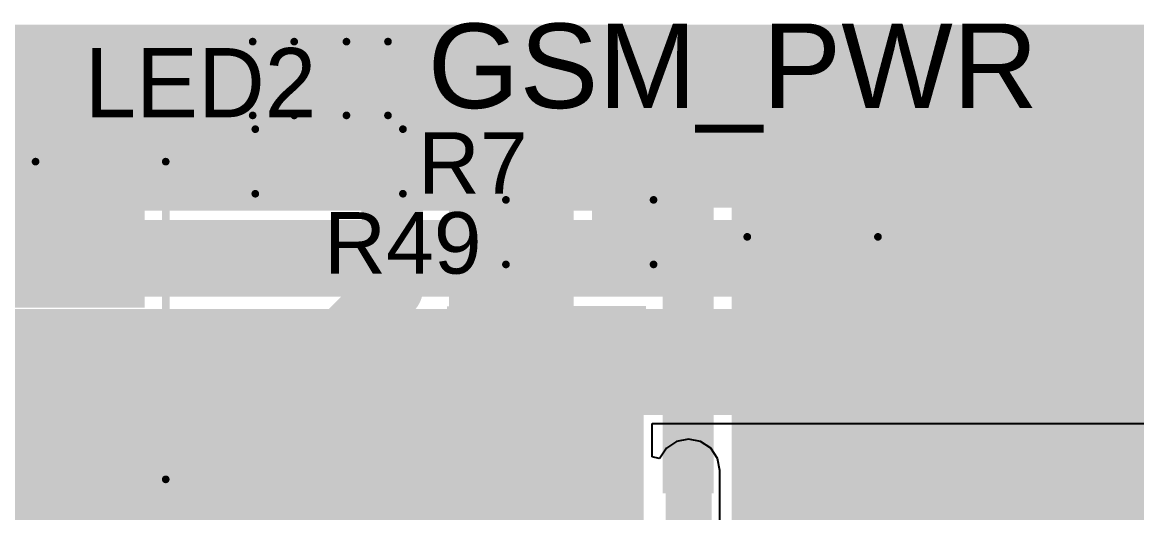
# Model space of a CAD drawing. Header units: millimetres. Extents: x -0.25 to 4.68, y -0.29 to 2.93.
# Drawn here: x 1.984 to 2.709, y 2.562 to 2.882 of the extents above; entities that cross this region are included whole.
import ezdxf

# ---------------------------------------------------------------- set-up
doc = ezdxf.new("R2010")
doc.units = ezdxf.units.MM
doc.header["$MEASUREMENT"] = 0
for name, color, linetype in [('BottomLayer', 5, 'Continuous'), ('BottomSolder', 6, 'Continuous'), ('Mechanical2', 216, 'Continuous'), ('TopLayer', 1, 'Continuous'), ('TopOverlay', 2, 'Continuous'), ('TopPaste', 8, 'Continuous'), ('TopSolder', 216, 'Continuous'), ('ViaHoleLayer', 16, 'Continuous')]:
    doc.layers.add(name, color=color, linetype=linetype)
doc.styles.add('Arial', font='', dxfattribs={"height": 0.2})
doc.styles.get('Arial').set_extended_font_data('Arial')

# ---------------------------------------------------------------- blocks, each defined once
blk = doc.blocks.new('R___0603_11')
at = {"layer": 'TopLayer'}
for points in [[(-0.015, 0.0175), (-0.015, -0.0175), (-0.045, -0.0175), (-0.045, 0.0175)], [(0.045, 0.0175), (0.045, -0.0175), (0.015, -0.0175), (0.015, 0.0175)]]:
    blk.add_hatch(color=1, dxfattribs=at).paths.add_polyline_path(points)
at = {"layer": 'TopPaste'}
for points in [[(-0.015, 0.0175), (-0.015, -0.0175), (-0.045, -0.0175), (-0.045, 0.0175)], [(0.045, 0.0175), (0.045, -0.0175), (0.015, -0.0175), (0.015, 0.0175)]]:
    blk.add_hatch(color=8, dxfattribs=at).paths.add_polyline_path(points)
at = {"layer": 'TopSolder'}
for points in [[(-0.011, 0.0215), (-0.011, -0.0215), (-0.049, -0.0215), (-0.049, 0.0215)], [(0.049, 0.0215), (0.049, -0.0215), (0.011, -0.0215), (0.011, 0.0215)]]:
    blk.add_hatch(color=216, dxfattribs=at).paths.add_polyline_path(points)
at = {"layer": 'TopOverlay', "const_width": 0.005}
for points in [[(-0.048, 0.021), (-0.048, -0.021)], [(0.048, 0.021), (-0.048, 0.021)], [(0.048, 0.021), (0.048, -0.021)], [(0.048, -0.021), (-0.048, -0.021)]]:
    blk.add_lwpolyline(points, dxfattribs=at)
at = {"layer": 'TopOverlay', "const_width": 0.0025}
for points in [[(-0.04925, 0.021, 1), (-0.04675, 0.021, 1)], [(-0.04925, 0.021, 1), (-0.04675, 0.021, 1)], [(0.04675, 0.021, 1), (0.04925, 0.021, 1)], [(0.04675, 0.021, 1), (0.04925, 0.021, 1)], [(-0.04925, -0.021, 1), (-0.04675, -0.021, 1)], [(-0.04925, -0.021, 1), (-0.04675, -0.021, 1)], [(0.04675, -0.021, 1), (0.04925, -0.021, 1)], [(0.04675, -0.021, 1), (0.04925, -0.021, 1)]]:
    blk.add_lwpolyline(points, format="xyb", close=True, dxfattribs=at)
blk = doc.blocks.new('LED_0603_32')
at = {"layer": 'TopLayer'}
for points in [[(-0.03937, 0.01969), (-0.01969, 0.01969), (-0.01969, -0.01969), (-0.03937, -0.01969)], [(0.01969, 0.01969), (0.03937, 0.01969), (0.03937, -0.01969), (0.01969, -0.01969)]]:
    blk.add_hatch(color=1, dxfattribs=at).paths.add_polyline_path(points)
at = {"layer": 'TopOverlay'}
blk.add_hatch(color=2, dxfattribs=at).paths.add_polyline_path([(0.044, -0.026), (0.069, -0.026), (0.069, 0.026), (0.044, 0.026)])
at = {"layer": 'TopPaste'}
for points in [[(-0.03937, 0.01969), (-0.01969, 0.01969), (-0.01969, -0.01969), (-0.03937, -0.01969)], [(0.01969, 0.01969), (0.03937, 0.01969), (0.03937, -0.01969), (0.01969, -0.01969)]]:
    blk.add_hatch(color=8, dxfattribs=at).paths.add_polyline_path(points)
at = {"layer": 'TopSolder'}
for points in [[(-0.04337, 0.02369), (-0.01569, 0.02369), (-0.01569, -0.02369), (-0.04337, -0.02369)], [(0.01569, 0.02369), (0.04337, 0.02369), (0.04337, -0.02369), (0.01569, -0.02369)]]:
    blk.add_hatch(color=216, dxfattribs=at).paths.add_polyline_path(points)
at = {"layer": 'TopOverlay', "const_width": 0.005}
for points in [[(-0.044, 0.024), (-0.017, 0.024)], [(-0.044, -0.024), (-0.044, 0.024)], [(0.017, 0.024), (0.044, 0.024)], [(0.044, -0.024), (0.044, 0.024)], [(-0.044, -0.024), (-0.017, -0.024)], [(0.017, -0.024), (0.044, -0.024)]]:
    blk.add_lwpolyline(points, dxfattribs=at)
at = {"layer": 'TopOverlay', "const_width": 0.0025}
for points in [[(-0.04525, 0.024, 1), (-0.04275, 0.024, 1)], [(-0.04525, 0.024, 1), (-0.04275, 0.024, 1)], [(-0.01825, 0.024, 1), (-0.01575, 0.024, 1)], [(0.01575, 0.024, 1), (0.01825, 0.024, 1)], [(0.04275, 0.024, 1), (0.04525, 0.024, 1)], [(0.04275, 0.024, 1), (0.04525, 0.024, 1)], [(-0.04525, -0.024, 1), (-0.04275, -0.024, 1)], [(-0.04525, -0.024, 1), (-0.04275, -0.024, 1)], [(-0.01825, -0.024, 1), (-0.01575, -0.024, 1)], [(0.01575, -0.024, 1), (0.01825, -0.024, 1)], [(0.04275, -0.024, 1), (0.04525, -0.024, 1)], [(0.04275, -0.024, 1), (0.04525, -0.024, 1)]]:
    blk.add_lwpolyline(points, format="xyb", close=True, dxfattribs=at)
at = {"layer": 'TopOverlay'}
blk.add_text('LED2', height=0.045, dxfattribs=at).set_placement((-0.1532, -0.02518))
blk = doc.blocks.new('DDPAK_52')
at = {"layer": 'TopLayer'}
for points in [[(-0.2126, 0.32648), (0.2126, 0.32648), (0.2126, 0.05128), (-0.2126, 0.05128)], [(-0.15492, -0.14636), (-0.1128, -0.14636), (-0.1128, -0.2314), (-0.15492, -0.2314)], [(-0.08799, -0.14636), (-0.04587, -0.14636), (-0.04587, -0.2314), (-0.08799, -0.2314)], [(-0.02106, -0.14636), (0.02106, -0.14636), (0.02106, -0.2314), (-0.02106, -0.2314)], [(0.04587, -0.14636), (0.08799, -0.14636), (0.08799, -0.2314), (0.04587, -0.2314)], [(0.1128, -0.14636), (0.15492, -0.14636), (0.15492, -0.2314), (0.1128, -0.2314)]]:
    blk.add_hatch(color=1, dxfattribs=at).paths.add_polyline_path(points)
at = {"layer": 'TopPaste'}
for points in [[(-0.2126, 0.32648), (0.2126, 0.32648), (0.2126, 0.05128), (-0.2126, 0.05128)], [(-0.15492, -0.14636), (-0.1128, -0.14636), (-0.1128, -0.2314), (-0.15492, -0.2314)], [(-0.08799, -0.14636), (-0.04587, -0.14636), (-0.04587, -0.2314), (-0.08799, -0.2314)], [(-0.02106, -0.14636), (0.02106, -0.14636), (0.02106, -0.2314), (-0.02106, -0.2314)], [(0.04587, -0.14636), (0.08799, -0.14636), (0.08799, -0.2314), (0.04587, -0.2314)], [(0.1128, -0.14636), (0.15492, -0.14636), (0.15492, -0.2314), (0.1128, -0.2314)]]:
    blk.add_hatch(color=8, dxfattribs=at).paths.add_polyline_path(points)
at = {"layer": 'TopSolder'}
for points in [[(-0.21457, 0.32844), (0.21457, 0.32844), (0.21457, 0.04931), (-0.21457, 0.04931)], [(-0.15689, -0.14439), (-0.11083, -0.14439), (-0.11083, -0.23337), (-0.15689, -0.23337)], [(-0.08996, -0.14439), (-0.0439, -0.14439), (-0.0439, -0.23337), (-0.08996, -0.23337)], [(-0.02303, -0.14439), (0.02303, -0.14439), (0.02303, -0.23337), (-0.02303, -0.23337)], [(0.0439, -0.14439), (0.08996, -0.14439), (0.08996, -0.23337), (0.0439, -0.23337)], [(0.11083, -0.14439), (0.15689, -0.14439), (0.15689, -0.23337), (0.11083, -0.23337)]]:
    blk.add_hatch(color=216, dxfattribs=at).paths.add_polyline_path(points)
at = {"layer": 'TopOverlay'}
for points, const_width in [([(0.202, 0.35), (-0.202, 0.35)], 0.005), ([(-0.202, 0.332), (-0.202, 0.35)], 0.005), ([(0.202, 0.332), (0.202, 0.35)], 0.005), ([(0.202, 0.35), (0.202, 0.35)], 0.005), ([(-0.202, -0.038), (-0.202, 0.047)], 0.005), ([(0.202, -0.038), (0.202, 0.047)], 0.005), ([(0.202, -0.038), (-0.202, -0.038)], 0.005), ([(-0.162, -0.191), (-0.167, -0.186)], 0.01), ([(-0.167, -0.196), (-0.167, -0.186)], 0.01), ([(-0.167, -0.196), (-0.162, -0.191)], 0.01)]:
    blk.add_lwpolyline(points, dxfattribs=dict(at, const_width=const_width))
for points, const_width in [([(-0.20325, 0.35, 1), (-0.20075, 0.35, 1)], 0.0025), ([(-0.20325, 0.35, 1), (-0.20075, 0.35, 1)], 0.0025), ([(0.20075, 0.35, 1), (0.20325, 0.35, 1)], 0.0025), ([(0.20075, 0.35, 1), (0.20325, 0.35, 1)], 0.0025), ([(0.20075, 0.35, 1), (0.20325, 0.35, 1)], 0.0025), ([(0.20075, 0.35, 1), (0.20325, 0.35, 1)], 0.0025), ([(-0.20325, 0.332, 1), (-0.20075, 0.332, 1)], 0.0025), ([(0.20075, 0.332, 1), (0.20325, 0.332, 1)], 0.0025), ([(-0.20325, 0.047, 1), (-0.20075, 0.047, 1)], 0.0025), ([(0.20075, 0.047, 1), (0.20325, 0.047, 1)], 0.0025), ([(-0.20325, -0.038, 1), (-0.20075, -0.038, 1)], 0.0025), ([(-0.20325, -0.038, 1), (-0.20075, -0.038, 1)], 0.0025), ([(0.20075, -0.038, 1), (0.20325, -0.038, 1)], 0.0025), ([(0.20075, -0.038, 1), (0.20325, -0.038, 1)], 0.0025), ([(-0.1695, -0.186, 1), (-0.1645, -0.186, 1)], 0.005), ([(-0.1695, -0.186, 1), (-0.1645, -0.186, 1)], 0.005), ([(-0.1645, -0.191, 1), (-0.1595, -0.191, 1)], 0.005), ([(-0.1645, -0.191, 1), (-0.1595, -0.191, 1)], 0.005), ([(-0.1695, -0.196, 1), (-0.1645, -0.196, 1)], 0.005), ([(-0.1695, -0.196, 1), (-0.1645, -0.196, 1)], 0.005)]:
    blk.add_lwpolyline(points, format="xyb", close=True, dxfattribs=dict(at, const_width=const_width))
blk = doc.blocks.new('R___0603_93')
at = {"layer": 'TopLayer'}
for points in [[(-0.015, 0.0175), (-0.015, -0.0175), (-0.045, -0.0175), (-0.045, 0.0175)], [(0.045, 0.0175), (0.045, -0.0175), (0.015, -0.0175), (0.015, 0.0175)]]:
    blk.add_hatch(color=1, dxfattribs=at).paths.add_polyline_path(points)
at = {"layer": 'TopPaste'}
for points in [[(-0.015, 0.0175), (-0.015, -0.0175), (-0.045, -0.0175), (-0.045, 0.0175)], [(0.045, 0.0175), (0.045, -0.0175), (0.015, -0.0175), (0.015, 0.0175)]]:
    blk.add_hatch(color=8, dxfattribs=at).paths.add_polyline_path(points)
at = {"layer": 'TopSolder'}
for points in [[(-0.011, 0.0215), (-0.011, -0.0215), (-0.049, -0.0215), (-0.049, 0.0215)], [(0.049, 0.0215), (0.049, -0.0215), (0.011, -0.0215), (0.011, 0.0215)]]:
    blk.add_hatch(color=216, dxfattribs=at).paths.add_polyline_path(points)
at = {"layer": 'TopOverlay', "const_width": 0.005}
for points in [[(-0.048, 0.021), (0.048, 0.021)], [(-0.048, -0.021), (-0.048, 0.021)], [(0.048, -0.021), (0.048, 0.021)], [(-0.048, -0.021), (0.048, -0.021)]]:
    blk.add_lwpolyline(points, dxfattribs=at)
at = {"layer": 'TopOverlay', "const_width": 0.0025}
for points in [[(-0.04925, 0.021, 1), (-0.04675, 0.021, 1)], [(-0.04925, 0.021, 1), (-0.04675, 0.021, 1)], [(0.04675, 0.021, 1), (0.04925, 0.021, 1)], [(0.04675, 0.021, 1), (0.04925, 0.021, 1)], [(-0.04925, -0.021, 1), (-0.04675, -0.021, 1)], [(-0.04925, -0.021, 1), (-0.04675, -0.021, 1)], [(0.04675, -0.021, 1), (0.04925, -0.021, 1)], [(0.04675, -0.021, 1), (0.04925, -0.021, 1)]]:
    blk.add_lwpolyline(points, format="xyb", close=True, dxfattribs=at)
blk = doc.blocks.new('20SVPF120M_211')
at = {"layer": 'TopLayer'}
for points in [[(-0.17913, 0.0315), (-0.04134, 0.0315), (-0.04134, -0.0315), (-0.17913, -0.0315)], [(0.04134, 0.0315), (0.17913, 0.0315), (0.17913, -0.0315), (0.04134, -0.0315)]]:
    blk.add_hatch(color=1, dxfattribs=at).paths.add_polyline_path(points)
at = {"layer": 'TopPaste'}
for points in [[(-0.17913, 0.0315), (-0.04134, 0.0315), (-0.04134, -0.0315), (-0.17913, -0.0315)], [(0.04134, 0.0315), (0.17913, 0.0315), (0.17913, -0.0315), (0.04134, -0.0315)]]:
    blk.add_hatch(color=8, dxfattribs=at).paths.add_polyline_path(points)
at = {"layer": 'TopSolder'}
for points in [[(-0.18313, 0.0355), (-0.03734, 0.0355), (-0.03734, -0.0355), (-0.18313, -0.0355)], [(0.03734, 0.0355), (0.18313, 0.0355), (0.18313, -0.0355), (0.03734, -0.0355)]]:
    blk.add_hatch(color=216, dxfattribs=at).paths.add_polyline_path(points)
at = {"layer": 'TopOverlay', "const_width": 0.005}
for points in [[(-0.07677, 0.12992), (-0.12992, 0.07677)], [(-0.07677, 0.12992), (0.12992, 0.12992)], [(0.12992, 0.12992), (0.12992, 0.04528)], [(-0.12992, 0.07677), (-0.12992, 0.04528)], [(-0.153, 0.064), (-0.153, 0.043)], [(-0.162, 0.053), (-0.144, 0.053)], [(-0.12992, -0.04528), (-0.12992, -0.07677)], [(0.12992, -0.04528), (0.12992, -0.12992)], [(-0.12992, -0.07677), (-0.07677, -0.12992)], [(-0.07677, -0.12992), (0.12992, -0.12992)]]:
    blk.add_lwpolyline(points, dxfattribs=at)
at = {"layer": 'TopOverlay', "const_width": 0.0025}
for points in [[(-0.07802, 0.12992, 1), (-0.07552, 0.12992, 1)], [(-0.07802, 0.12992, 1), (-0.07552, 0.12992, 1)], [(0.12867, 0.12992, 1), (0.13117, 0.12992, 1)], [(0.12867, 0.12992, 1), (0.13117, 0.12992, 1)], [(-0.13117, 0.07677, 1), (-0.12867, 0.07677, 1)], [(-0.13117, 0.07677, 1), (-0.12867, 0.07677, 1)], [(-0.15425, 0.064, 1), (-0.15175, 0.064, 1)], [(-0.16325, 0.053, 1), (-0.16075, 0.053, 1)], [(-0.14525, 0.053, 1), (-0.14275, 0.053, 1)], [(-0.15425, 0.043, 1), (-0.15175, 0.043, 1)], [(-0.13117, 0.04528, 1), (-0.12867, 0.04528, 1)], [(0.12867, 0.04528, 1), (0.13117, 0.04528, 1)], [(-0.13117, -0.04528, 1), (-0.12867, -0.04528, 1)], [(0.12867, -0.04528, 1), (0.13117, -0.04528, 1)], [(-0.13117, -0.07677, 1), (-0.12867, -0.07677, 1)], [(-0.13117, -0.07677, 1), (-0.12867, -0.07677, 1)], [(-0.07802, -0.12992, 1), (-0.07552, -0.12992, 1)], [(-0.07802, -0.12992, 1), (-0.07552, -0.12992, 1)], [(0.12867, -0.12992, 1), (0.13117, -0.12992, 1)], [(0.12867, -0.12992, 1), (0.13117, -0.12992, 1)]]:
    blk.add_lwpolyline(points, format="xyb", close=True, dxfattribs=at)

msp = doc.modelspace()

# ---------------------------------------------------------------- hatches: boundary and pattern name
at = {"layer": 'BottomLayer'}
for points in [[(1.553, 2.759), (2.357, 2.759), (2.357, 2.86995), (1.553, 2.86995)], [(2.29082, 2.76095), (2.82182, 2.76095), (2.82182, 2.86995), (2.29082, 2.86995)], [(1.609, 2.76105), (2.065, 2.76105), (2.065, 2.829), (1.609, 2.829)], [(1.852, 2.62995), (2.38868, 2.62995), (2.38868, 2.69495), (1.852, 2.69495)], [(2.377, 2.626), (3.201, 2.626), (3.201, 2.695), (2.377, 2.695)], [(1.852, 2.538), (2.38868, 2.538), (2.38868, 2.66195), (1.852, 2.66195)]]:
    msp.add_hatch(color=5, dxfattribs=at).paths.add_polyline_path(points)
h = msp.add_hatch(color=5, dxfattribs=at)
edge = h.paths.add_edge_path()
edge.add_arc((2.25682, 2.85695), 0.01181, 0, 360)
h = msp.add_hatch(color=5, dxfattribs=at)
edge = h.paths.add_edge_path()
edge.add_arc((2.28182, 2.85695), 0.01181, 0, 360)
h = msp.add_hatch(color=5, dxfattribs=at)
edge = h.paths.add_edge_path()
edge.add_arc((1.9984, 2.851), 0.01181, 0, 360)
h = msp.add_hatch(color=5, dxfattribs=at)
edge = h.paths.add_edge_path()
edge.add_arc((2.023, 2.851), 0.01181, 0, 360)
h = msp.add_hatch(color=5, dxfattribs=at)
edge = h.paths.add_edge_path()
edge.add_arc((2.25682, 2.83095), 0.01181, 0, 360)
h = msp.add_hatch(color=5, dxfattribs=at)
edge = h.paths.add_edge_path()
edge.add_arc((2.28182, 2.83095), 0.01181, 0, 360)
h = msp.add_hatch(color=5, dxfattribs=at)
edge = h.paths.add_edge_path()
edge.add_arc((1.9984, 2.82467), 0.01181, 0, 360)
h = msp.add_hatch(color=5, dxfattribs=at)
edge = h.paths.add_edge_path()
edge.add_arc((2.023, 2.82467), 0.01181, 0, 360)
h = msp.add_hatch(color=5, dxfattribs=at)
edge = h.paths.add_edge_path()
edge.add_arc((1.9984, 2.79833), 0.01181, 0, 360)
h = msp.add_hatch(color=5, dxfattribs=at)
edge = h.paths.add_edge_path()
edge.add_arc((2.023, 2.79833), 0.01181, 0, 360)
h = msp.add_hatch(color=5, dxfattribs=at)
edge = h.paths.add_edge_path()
edge.add_arc((1.9984, 2.772), 0.01181, 0, 360)
h = msp.add_hatch(color=5, dxfattribs=at)
edge = h.paths.add_edge_path()
edge.add_arc((2.023, 2.772), 0.01181, 0, 360)
h = msp.add_hatch(color=5, dxfattribs=at)
edge = h.paths.add_edge_path()
edge.add_arc((2.46282, 2.77495), 0.01181, 0, 360)
h = msp.add_hatch(color=5, dxfattribs=at)
edge = h.paths.add_edge_path()
edge.add_arc((2.48882, 2.77495), 0.01181, 0, 360)
h = msp.add_hatch(color=5, dxfattribs=at)
edge = h.paths.add_edge_path()
edge.add_arc((2.51482, 2.77495), 0.01181, 0, 360)
h = msp.add_hatch(color=5, dxfattribs=at)
edge = h.paths.add_edge_path()
edge.add_arc((2.54082, 2.77495), 0.01181, 0, 360)
h = msp.add_hatch(color=5, dxfattribs=at)
edge = h.paths.add_edge_path()
edge.add_arc((2.56682, 2.77495), 0.01181, 0, 360)
h = msp.add_hatch(color=5, dxfattribs=at)
edge = h.paths.add_edge_path()
edge.add_arc((2.59282, 2.77495), 0.01181, 0, 360)
h = msp.add_hatch(color=5, dxfattribs=at)
edge = h.paths.add_edge_path()
edge.add_arc((2.61882, 2.77495), 0.01181, 0, 360)
h = msp.add_hatch(color=5, dxfattribs=at)
edge = h.paths.add_edge_path()
edge.add_arc((2.64482, 2.77495), 0.01181, 0, 360)
h = msp.add_hatch(color=5, dxfattribs=at)
edge = h.paths.add_edge_path()
edge.add_arc((2.67082, 2.77495), 0.01181, 0, 360)
h = msp.add_hatch(color=5, dxfattribs=at)
edge = h.paths.add_edge_path()
edge.add_arc((2.69682, 2.77495), 0.01181, 0, 360)
h = msp.add_hatch(color=5, dxfattribs=at)
edge = h.paths.add_edge_path()
edge.add_arc((2.36868, 2.67381), 0.01181, 0, 360)
h = msp.add_hatch(color=5, dxfattribs=at)
edge = h.paths.add_edge_path()
edge.add_arc((1.9984, 2.63248), 0.01181, 0, 360)
h = msp.add_hatch(color=5, dxfattribs=at)
edge = h.paths.add_edge_path()
edge.add_arc((2.023, 2.63248), 0.01181, 0, 360)
h = msp.add_hatch(color=5, dxfattribs=at)
edge = h.paths.add_edge_path()
edge.add_arc((1.9984, 2.60615), 0.01181, 0, 360)
h = msp.add_hatch(color=5, dxfattribs=at)
edge = h.paths.add_edge_path()
edge.add_arc((2.023, 2.60615), 0.01181, 0, 360)
h = msp.add_hatch(color=5, dxfattribs=at)
edge = h.paths.add_edge_path()
edge.add_arc((2.41782, 2.58995), 0.01181, 0, 360)
h = msp.add_hatch(color=5, dxfattribs=at)
edge = h.paths.add_edge_path()
edge.add_arc((1.9984, 2.57982), 0.01181, 0, 360)
h = msp.add_hatch(color=5, dxfattribs=at)
edge = h.paths.add_edge_path()
edge.add_arc((2.023, 2.57982), 0.01181, 0, 360)
at = {"layer": 'BottomSolder'}
h = msp.add_hatch(color=6, dxfattribs=at)
edge = h.paths.add_edge_path()
edge.add_arc((2.25682, 2.85695), 0.00591, 0, 360)
h = msp.add_hatch(color=6, dxfattribs=at)
edge = h.paths.add_edge_path()
edge.add_arc((2.28182, 2.85695), 0.00591, 0, 360)
h = msp.add_hatch(color=6, dxfattribs=at)
edge = h.paths.add_edge_path()
edge.add_arc((1.9984, 2.851), 0.00591, 0, 360)
h = msp.add_hatch(color=6, dxfattribs=at)
edge = h.paths.add_edge_path()
edge.add_arc((2.023, 2.851), 0.00591, 0, 360)
h = msp.add_hatch(color=6, dxfattribs=at)
edge = h.paths.add_edge_path()
edge.add_arc((2.25682, 2.83095), 0.00591, 0, 360)
h = msp.add_hatch(color=6, dxfattribs=at)
edge = h.paths.add_edge_path()
edge.add_arc((2.28182, 2.83095), 0.00591, 0, 360)
h = msp.add_hatch(color=6, dxfattribs=at)
edge = h.paths.add_edge_path()
edge.add_arc((1.9984, 2.82467), 0.00591, 0, 360)
h = msp.add_hatch(color=6, dxfattribs=at)
edge = h.paths.add_edge_path()
edge.add_arc((2.023, 2.82467), 0.00591, 0, 360)
h = msp.add_hatch(color=6, dxfattribs=at)
edge = h.paths.add_edge_path()
edge.add_arc((1.9984, 2.79833), 0.00591, 0, 360)
h = msp.add_hatch(color=6, dxfattribs=at)
edge = h.paths.add_edge_path()
edge.add_arc((2.023, 2.79833), 0.00591, 0, 360)
h = msp.add_hatch(color=6, dxfattribs=at)
edge = h.paths.add_edge_path()
edge.add_arc((1.9984, 2.772), 0.00591, 0, 360)
h = msp.add_hatch(color=6, dxfattribs=at)
edge = h.paths.add_edge_path()
edge.add_arc((2.023, 2.772), 0.00591, 0, 360)
h = msp.add_hatch(color=6, dxfattribs=at)
edge = h.paths.add_edge_path()
edge.add_arc((2.46282, 2.77495), 0.00591, 0, 360)
h = msp.add_hatch(color=6, dxfattribs=at)
edge = h.paths.add_edge_path()
edge.add_arc((2.48882, 2.77495), 0.00591, 0, 360)
h = msp.add_hatch(color=6, dxfattribs=at)
edge = h.paths.add_edge_path()
edge.add_arc((2.51482, 2.77495), 0.00591, 0, 360)
h = msp.add_hatch(color=6, dxfattribs=at)
edge = h.paths.add_edge_path()
edge.add_arc((2.54082, 2.77495), 0.00591, 0, 360)
h = msp.add_hatch(color=6, dxfattribs=at)
edge = h.paths.add_edge_path()
edge.add_arc((2.56682, 2.77495), 0.00591, 0, 360)
h = msp.add_hatch(color=6, dxfattribs=at)
edge = h.paths.add_edge_path()
edge.add_arc((2.59282, 2.77495), 0.00591, 0, 360)
h = msp.add_hatch(color=6, dxfattribs=at)
edge = h.paths.add_edge_path()
edge.add_arc((2.61882, 2.77495), 0.00591, 0, 360)
h = msp.add_hatch(color=6, dxfattribs=at)
edge = h.paths.add_edge_path()
edge.add_arc((2.64482, 2.77495), 0.00591, 0, 360)
h = msp.add_hatch(color=6, dxfattribs=at)
edge = h.paths.add_edge_path()
edge.add_arc((2.67082, 2.77495), 0.00591, 0, 360)
h = msp.add_hatch(color=6, dxfattribs=at)
edge = h.paths.add_edge_path()
edge.add_arc((2.69682, 2.77495), 0.00591, 0, 360)
h = msp.add_hatch(color=6, dxfattribs=at)
edge = h.paths.add_edge_path()
edge.add_arc((2.36868, 2.67381), 0.00591, 0, 360)
h = msp.add_hatch(color=6, dxfattribs=at)
edge = h.paths.add_edge_path()
edge.add_arc((1.9984, 2.63248), 0.00591, 0, 360)
h = msp.add_hatch(color=6, dxfattribs=at)
edge = h.paths.add_edge_path()
edge.add_arc((2.023, 2.63248), 0.00591, 0, 360)
h = msp.add_hatch(color=6, dxfattribs=at)
edge = h.paths.add_edge_path()
edge.add_arc((1.9984, 2.60615), 0.00591, 0, 360)
h = msp.add_hatch(color=6, dxfattribs=at)
edge = h.paths.add_edge_path()
edge.add_arc((2.023, 2.60615), 0.00591, 0, 360)
h = msp.add_hatch(color=6, dxfattribs=at)
edge = h.paths.add_edge_path()
edge.add_arc((2.41782, 2.58995), 0.00591, 0, 360)
h = msp.add_hatch(color=6, dxfattribs=at)
edge = h.paths.add_edge_path()
edge.add_arc((1.9984, 2.57982), 0.00591, 0, 360)
h = msp.add_hatch(color=6, dxfattribs=at)
edge = h.paths.add_edge_path()
edge.add_arc((2.023, 2.57982), 0.00591, 0, 360)
at = {"layer": 'TopLayer'}
for points in [[(1.816, 2.69595), (2.064, 2.69595), (2.064, 2.86695), (1.816, 2.86695)], [(2.107, 2.76795), (2.17282, 2.76795), (2.17282, 2.86995), (2.107, 2.86995)], [(2.19582, 2.81895), (2.29682, 2.81895), (2.29682, 2.86995), (2.19582, 2.86995)], [(2.295, 2.812), (2.194, 2.812), (2.194, 2.768), (2.295, 2.768)], [(2.44582, 2.29), (2.82182, 2.29), (2.82182, 2.79895), (2.44582, 2.79895)], [(2.343, 2.678), (2.343, 2.763), (2.262, 2.763), (2.262, 2.678)], [(2.426, 2.763), (2.355, 2.763), (2.355, 2.717), (2.426, 2.717)], [(2.401, 2.763), (2.401, 2.575), (2.434, 2.575), (2.434, 2.763)], [(2.262, 2.651), (2.39, 2.651), (2.39, 2.697), (2.262, 2.697)], [(1.855, 2.565), (2.036, 2.565), (2.036, 2.68752), (1.855, 2.68752)], [(2.261, 2.574), (2.387, 2.574), (2.387, 2.636), (2.261, 2.636)]]:
    msp.add_hatch(color=1, dxfattribs=at).paths.add_polyline_path(points)
h = msp.add_hatch(color=1, dxfattribs=at)
edge = h.paths.add_edge_path()
edge.add_arc((2.25682, 2.85695), 0.01181, 0, 360)
h = msp.add_hatch(color=1, dxfattribs=at)
edge = h.paths.add_edge_path()
edge.add_arc((2.28182, 2.85695), 0.01181, 0, 360)
h = msp.add_hatch(color=1, dxfattribs=at)
edge = h.paths.add_edge_path()
edge.add_arc((1.9984, 2.851), 0.01181, 0, 360)
h = msp.add_hatch(color=1, dxfattribs=at)
edge = h.paths.add_edge_path()
edge.add_arc((2.023, 2.851), 0.01181, 0, 360)
h = msp.add_hatch(color=1, dxfattribs=at)
edge = h.paths.add_edge_path()
edge.add_arc((2.25682, 2.83095), 0.01181, 0, 360)
h = msp.add_hatch(color=1, dxfattribs=at)
edge = h.paths.add_edge_path()
edge.add_arc((2.28182, 2.83095), 0.01181, 0, 360)
h = msp.add_hatch(color=1, dxfattribs=at)
edge = h.paths.add_edge_path()
edge.add_arc((1.9984, 2.82467), 0.01181, 0, 360)
h = msp.add_hatch(color=1, dxfattribs=at)
edge = h.paths.add_edge_path()
edge.add_arc((2.023, 2.82467), 0.01181, 0, 360)
h = msp.add_hatch(color=1, dxfattribs=at)
edge = h.paths.add_edge_path()
edge.add_arc((1.9984, 2.79833), 0.01181, 0, 360)
h = msp.add_hatch(color=1, dxfattribs=at)
edge = h.paths.add_edge_path()
edge.add_arc((2.023, 2.79833), 0.01181, 0, 360)
h = msp.add_hatch(color=1, dxfattribs=at)
edge = h.paths.add_edge_path()
edge.add_arc((1.9984, 2.772), 0.01181, 0, 360)
h = msp.add_hatch(color=1, dxfattribs=at)
edge = h.paths.add_edge_path()
edge.add_arc((2.023, 2.772), 0.01181, 0, 360)
h = msp.add_hatch(color=1, dxfattribs=at)
edge = h.paths.add_edge_path()
edge.add_arc((2.46282, 2.77495), 0.01181, 0, 360)
h = msp.add_hatch(color=1, dxfattribs=at)
edge = h.paths.add_edge_path()
edge.add_arc((2.48882, 2.77495), 0.01181, 0, 360)
h = msp.add_hatch(color=1, dxfattribs=at)
edge = h.paths.add_edge_path()
edge.add_arc((2.51482, 2.77495), 0.01181, 0, 360)
h = msp.add_hatch(color=1, dxfattribs=at)
edge = h.paths.add_edge_path()
edge.add_arc((2.54082, 2.77495), 0.01181, 0, 360)
h = msp.add_hatch(color=1, dxfattribs=at)
edge = h.paths.add_edge_path()
edge.add_arc((2.56682, 2.77495), 0.01181, 0, 360)
h = msp.add_hatch(color=1, dxfattribs=at)
edge = h.paths.add_edge_path()
edge.add_arc((2.59282, 2.77495), 0.01181, 0, 360)
h = msp.add_hatch(color=1, dxfattribs=at)
edge = h.paths.add_edge_path()
edge.add_arc((2.61882, 2.77495), 0.01181, 0, 360)
h = msp.add_hatch(color=1, dxfattribs=at)
edge = h.paths.add_edge_path()
edge.add_arc((2.64482, 2.77495), 0.01181, 0, 360)
h = msp.add_hatch(color=1, dxfattribs=at)
edge = h.paths.add_edge_path()
edge.add_arc((2.67082, 2.77495), 0.01181, 0, 360)
h = msp.add_hatch(color=1, dxfattribs=at)
edge = h.paths.add_edge_path()
edge.add_arc((2.69682, 2.77495), 0.01181, 0, 360)
h = msp.add_hatch(color=1, dxfattribs=at)
edge = h.paths.add_edge_path()
edge.add_arc((2.36868, 2.67381), 0.01181, 0, 360)
h = msp.add_hatch(color=1, dxfattribs=at)
edge = h.paths.add_edge_path()
edge.add_arc((1.9984, 2.63248), 0.01181, 0, 360)
h = msp.add_hatch(color=1, dxfattribs=at)
edge = h.paths.add_edge_path()
edge.add_arc((2.023, 2.63248), 0.01181, 0, 360)
h = msp.add_hatch(color=1, dxfattribs=at)
edge = h.paths.add_edge_path()
edge.add_arc((1.9984, 2.60615), 0.01181, 0, 360)
h = msp.add_hatch(color=1, dxfattribs=at)
edge = h.paths.add_edge_path()
edge.add_arc((2.023, 2.60615), 0.01181, 0, 360)
h = msp.add_hatch(color=1, dxfattribs=at)
edge = h.paths.add_edge_path()
edge.add_arc((2.41782, 2.58995), 0.01181, 0, 360)
h = msp.add_hatch(color=1, dxfattribs=at)
edge = h.paths.add_edge_path()
edge.add_arc((1.9984, 2.57982), 0.01181, 0, 360)
h = msp.add_hatch(color=1, dxfattribs=at)
edge = h.paths.add_edge_path()
edge.add_arc((2.023, 2.57982), 0.01181, 0, 360)
at = {"layer": 'TopSolder'}
h = msp.add_hatch(color=216, dxfattribs=at)
edge = h.paths.add_edge_path()
edge.add_arc((2.25682, 2.85695), 0.00591, 0, 360)
h = msp.add_hatch(color=216, dxfattribs=at)
edge = h.paths.add_edge_path()
edge.add_arc((2.28182, 2.85695), 0.00591, 0, 360)
h = msp.add_hatch(color=216, dxfattribs=at)
edge = h.paths.add_edge_path()
edge.add_arc((1.9984, 2.851), 0.00591, 0, 360)
h = msp.add_hatch(color=216, dxfattribs=at)
edge = h.paths.add_edge_path()
edge.add_arc((2.023, 2.851), 0.00591, 0, 360)
h = msp.add_hatch(color=216, dxfattribs=at)
edge = h.paths.add_edge_path()
edge.add_arc((2.25682, 2.83095), 0.00591, 0, 360)
h = msp.add_hatch(color=216, dxfattribs=at)
edge = h.paths.add_edge_path()
edge.add_arc((2.28182, 2.83095), 0.00591, 0, 360)
h = msp.add_hatch(color=216, dxfattribs=at)
edge = h.paths.add_edge_path()
edge.add_arc((1.9984, 2.82467), 0.00591, 0, 360)
h = msp.add_hatch(color=216, dxfattribs=at)
edge = h.paths.add_edge_path()
edge.add_arc((2.023, 2.82467), 0.00591, 0, 360)
h = msp.add_hatch(color=216, dxfattribs=at)
edge = h.paths.add_edge_path()
edge.add_arc((1.9984, 2.79833), 0.00591, 0, 360)
h = msp.add_hatch(color=216, dxfattribs=at)
edge = h.paths.add_edge_path()
edge.add_arc((2.023, 2.79833), 0.00591, 0, 360)
h = msp.add_hatch(color=216, dxfattribs=at)
edge = h.paths.add_edge_path()
edge.add_arc((1.9984, 2.772), 0.00591, 0, 360)
h = msp.add_hatch(color=216, dxfattribs=at)
edge = h.paths.add_edge_path()
edge.add_arc((2.023, 2.772), 0.00591, 0, 360)
h = msp.add_hatch(color=216, dxfattribs=at)
edge = h.paths.add_edge_path()
edge.add_arc((2.46282, 2.77495), 0.00591, 0, 360)
h = msp.add_hatch(color=216, dxfattribs=at)
edge = h.paths.add_edge_path()
edge.add_arc((2.48882, 2.77495), 0.00591, 0, 360)
h = msp.add_hatch(color=216, dxfattribs=at)
edge = h.paths.add_edge_path()
edge.add_arc((2.51482, 2.77495), 0.00591, 0, 360)
h = msp.add_hatch(color=216, dxfattribs=at)
edge = h.paths.add_edge_path()
edge.add_arc((2.54082, 2.77495), 0.00591, 0, 360)
h = msp.add_hatch(color=216, dxfattribs=at)
edge = h.paths.add_edge_path()
edge.add_arc((2.56682, 2.77495), 0.00591, 0, 360)
h = msp.add_hatch(color=216, dxfattribs=at)
edge = h.paths.add_edge_path()
edge.add_arc((2.59282, 2.77495), 0.00591, 0, 360)
h = msp.add_hatch(color=216, dxfattribs=at)
edge = h.paths.add_edge_path()
edge.add_arc((2.61882, 2.77495), 0.00591, 0, 360)
h = msp.add_hatch(color=216, dxfattribs=at)
edge = h.paths.add_edge_path()
edge.add_arc((2.64482, 2.77495), 0.00591, 0, 360)
h = msp.add_hatch(color=216, dxfattribs=at)
edge = h.paths.add_edge_path()
edge.add_arc((2.67082, 2.77495), 0.00591, 0, 360)
h = msp.add_hatch(color=216, dxfattribs=at)
edge = h.paths.add_edge_path()
edge.add_arc((2.69682, 2.77495), 0.00591, 0, 360)
h = msp.add_hatch(color=216, dxfattribs=at)
edge = h.paths.add_edge_path()
edge.add_arc((2.36868, 2.67381), 0.00591, 0, 360)
h = msp.add_hatch(color=216, dxfattribs=at)
edge = h.paths.add_edge_path()
edge.add_arc((1.9984, 2.63248), 0.00591, 0, 360)
h = msp.add_hatch(color=216, dxfattribs=at)
edge = h.paths.add_edge_path()
edge.add_arc((2.023, 2.63248), 0.00591, 0, 360)
h = msp.add_hatch(color=216, dxfattribs=at)
edge = h.paths.add_edge_path()
edge.add_arc((1.9984, 2.60615), 0.00591, 0, 360)
h = msp.add_hatch(color=216, dxfattribs=at)
edge = h.paths.add_edge_path()
edge.add_arc((2.023, 2.60615), 0.00591, 0, 360)
h = msp.add_hatch(color=216, dxfattribs=at)
edge = h.paths.add_edge_path()
edge.add_arc((2.41782, 2.58995), 0.00591, 0, 360)
h = msp.add_hatch(color=216, dxfattribs=at)
edge = h.paths.add_edge_path()
edge.add_arc((1.9984, 2.57982), 0.00591, 0, 360)
h = msp.add_hatch(color=216, dxfattribs=at)
edge = h.paths.add_edge_path()
edge.add_arc((2.023, 2.57982), 0.00591, 0, 360)
at = {"layer": 'ViaHoleLayer'}
h = msp.add_hatch(color=16, dxfattribs=at)
edge = h.paths.add_edge_path()
edge.add_arc((2.25682, 2.85695), 0.00591, 0, 360)
h = msp.add_hatch(color=16, dxfattribs=at)
edge = h.paths.add_edge_path()
edge.add_arc((2.28182, 2.85695), 0.00591, 0, 360)
h = msp.add_hatch(color=16, dxfattribs=at)
edge = h.paths.add_edge_path()
edge.add_arc((1.9984, 2.851), 0.00591, 0, 360)
h = msp.add_hatch(color=16, dxfattribs=at)
edge = h.paths.add_edge_path()
edge.add_arc((2.023, 2.851), 0.00591, 0, 360)
h = msp.add_hatch(color=16, dxfattribs=at)
edge = h.paths.add_edge_path()
edge.add_arc((2.25682, 2.83095), 0.00591, 0, 360)
h = msp.add_hatch(color=16, dxfattribs=at)
edge = h.paths.add_edge_path()
edge.add_arc((2.28182, 2.83095), 0.00591, 0, 360)
h = msp.add_hatch(color=16, dxfattribs=at)
edge = h.paths.add_edge_path()
edge.add_arc((1.9984, 2.82467), 0.00591, 0, 360)
h = msp.add_hatch(color=16, dxfattribs=at)
edge = h.paths.add_edge_path()
edge.add_arc((2.023, 2.82467), 0.00591, 0, 360)
h = msp.add_hatch(color=16, dxfattribs=at)
edge = h.paths.add_edge_path()
edge.add_arc((1.9984, 2.79833), 0.00591, 0, 360)
h = msp.add_hatch(color=16, dxfattribs=at)
edge = h.paths.add_edge_path()
edge.add_arc((2.023, 2.79833), 0.00591, 0, 360)
h = msp.add_hatch(color=16, dxfattribs=at)
edge = h.paths.add_edge_path()
edge.add_arc((1.9984, 2.772), 0.00591, 0, 360)
h = msp.add_hatch(color=16, dxfattribs=at)
edge = h.paths.add_edge_path()
edge.add_arc((2.023, 2.772), 0.00591, 0, 360)
h = msp.add_hatch(color=16, dxfattribs=at)
edge = h.paths.add_edge_path()
edge.add_arc((2.46282, 2.77495), 0.00591, 0, 360)
h = msp.add_hatch(color=16, dxfattribs=at)
edge = h.paths.add_edge_path()
edge.add_arc((2.48882, 2.77495), 0.00591, 0, 360)
h = msp.add_hatch(color=16, dxfattribs=at)
edge = h.paths.add_edge_path()
edge.add_arc((2.51482, 2.77495), 0.00591, 0, 360)
h = msp.add_hatch(color=16, dxfattribs=at)
edge = h.paths.add_edge_path()
edge.add_arc((2.54082, 2.77495), 0.00591, 0, 360)
h = msp.add_hatch(color=16, dxfattribs=at)
edge = h.paths.add_edge_path()
edge.add_arc((2.56682, 2.77495), 0.00591, 0, 360)
h = msp.add_hatch(color=16, dxfattribs=at)
edge = h.paths.add_edge_path()
edge.add_arc((2.59282, 2.77495), 0.00591, 0, 360)
h = msp.add_hatch(color=16, dxfattribs=at)
edge = h.paths.add_edge_path()
edge.add_arc((2.61882, 2.77495), 0.00591, 0, 360)
h = msp.add_hatch(color=16, dxfattribs=at)
edge = h.paths.add_edge_path()
edge.add_arc((2.64482, 2.77495), 0.00591, 0, 360)
h = msp.add_hatch(color=16, dxfattribs=at)
edge = h.paths.add_edge_path()
edge.add_arc((2.67082, 2.77495), 0.00591, 0, 360)
h = msp.add_hatch(color=16, dxfattribs=at)
edge = h.paths.add_edge_path()
edge.add_arc((2.69682, 2.77495), 0.00591, 0, 360)
h = msp.add_hatch(color=16, dxfattribs=at)
edge = h.paths.add_edge_path()
edge.add_arc((2.36868, 2.67381), 0.00591, 0, 360)
h = msp.add_hatch(color=16, dxfattribs=at)
edge = h.paths.add_edge_path()
edge.add_arc((1.9984, 2.63248), 0.00591, 0, 360)
h = msp.add_hatch(color=16, dxfattribs=at)
edge = h.paths.add_edge_path()
edge.add_arc((2.023, 2.63248), 0.00591, 0, 360)
h = msp.add_hatch(color=16, dxfattribs=at)
edge = h.paths.add_edge_path()
edge.add_arc((1.9984, 2.60615), 0.00591, 0, 360)
h = msp.add_hatch(color=16, dxfattribs=at)
edge = h.paths.add_edge_path()
edge.add_arc((2.023, 2.60615), 0.00591, 0, 360)
h = msp.add_hatch(color=16, dxfattribs=at)
edge = h.paths.add_edge_path()
edge.add_arc((2.41782, 2.58995), 0.00591, 0, 360)
h = msp.add_hatch(color=16, dxfattribs=at)
edge = h.paths.add_edge_path()
edge.add_arc((1.9984, 2.57982), 0.00591, 0, 360)
h = msp.add_hatch(color=16, dxfattribs=at)
edge = h.paths.add_edge_path()
edge.add_arc((2.023, 2.57982), 0.00591, 0, 360)

# ---------------------------------------------------------------- linework, layer by layer
at = {"layer": 'BottomLayer'}
for p, q in [((2.39409, 2.61856), (2.39417, 2.61895)), ((2.39409, 2.59875), (2.39409, 2.61856)), ((2.39417, 2.61895), (2.39417, 2.62059)), ((2.39417, 2.62059), (2.82977, 2.62059)), ((2.41782, 2.61034), (2.41002, 2.60879)), ((2.42563, 2.60879), (2.41782, 2.61034)), ((2.4034, 2.60437), (2.39909, 2.59792)), ((2.41002, 2.60879), (2.4034, 2.60437)), ((2.43224, 2.60437), (2.42563, 2.60879)), ((2.43666, 2.59775), (2.43224, 2.60437)), ((2.39865, 2.59782), (2.39409, 2.59875)), ((2.39909, 2.59792), (2.39865, 2.59782)), ((2.43821, 2.58995), (2.43666, 2.59775)), ((2.43821, 2.47395), (2.43821, 2.58995))]:
    msp.add_line(p, q, dxfattribs=at)
for points, const_width in [([(1.82529, 2.72795), (3.08382, 2.72795)], 0.05), ([(2.15418, 2.61895), (2.20904, 2.67381)], 0.04), ([(2.20904, 2.67381), (2.36868, 2.67381)], 0.04), ([(2.36868, 2.61895), (2.36868, 2.67381)], 0.04), ([(2.15418, 2.61895), (2.32, 2.61895)], 0.04), ([(2.32, 2.61895), (2.343, 2.59595)], 0.04), ([(2.343, 2.385), (2.343, 2.59595)], 0.04), ([(2.41782, 2.47395), (2.41782, 2.58995)], 0.03), ([(2.41782, 2.59082), (2.418, 2.591)], 0.022), ([(2.41782, 2.58995), (2.41782, 2.59082)], 0.022)]:
    msp.add_lwpolyline(points, dxfattribs=dict(at, const_width=const_width))
for points, const_width in [([(2.19904, 2.67381, 1), (2.21904, 2.67381, 1)], 0.02), ([(2.19904, 2.67381, 1), (2.21904, 2.67381, 1)], 0.02), ([(2.35868, 2.67381, 1), (2.37868, 2.67381, 1)], 0.02), ([(2.35868, 2.67381, 1), (2.37868, 2.67381, 1)], 0.02), ([(2.14418, 2.61895, 1), (2.16418, 2.61895, 1)], 0.02), ([(2.14418, 2.61895, 1), (2.16418, 2.61895, 1)], 0.02), ([(2.31, 2.61895, 1), (2.33, 2.61895, 1)], 0.02), ([(2.31, 2.61895, 1), (2.33, 2.61895, 1)], 0.02), ([(2.35868, 2.61895, 1), (2.37868, 2.61895, 1)], 0.02), ([(2.333, 2.59595, 1), (2.353, 2.59595, 1)], 0.02), ([(2.333, 2.59595, 1), (2.353, 2.59595, 1)], 0.02), ([(2.41032, 2.58995, 1), (2.42532, 2.58995, 1)], 0.015), ([(2.4125, 2.591, 1), (2.4235, 2.591, 1)], 0.011), ([(2.41232, 2.59082, 1), (2.42332, 2.59082, 1)], 0.011), ([(2.41232, 2.59082, 1), (2.42332, 2.59082, 1)], 0.011), ([(2.41232, 2.58995, 1), (2.42332, 2.58995, 1)], 0.011)]:
    msp.add_lwpolyline(points, format="xyb", close=True, dxfattribs=dict(at, const_width=const_width))
at = {"layer": 'Mechanical2', "const_width": 0.01}
msp.add_lwpolyline([(-0.13518, 2.87495), (4.60723, 2.87495)], dxfattribs=at)
at = {"layer": 'TopLayer'}
for points, const_width in [([(2.39163, 2.80063), (2.41895, 2.82795)], 0.04), ([(2.41895, 2.82795), (2.99182, 2.82795)], 0.04), ([(2.39163, 2.80063), (2.39163, 2.80063)], 0.04), ([(2.214, 2.791), (2.36842, 2.791)], 0.04), ([(2.225, 2.708), (2.225, 2.76871)], 0.04), ([(2.01282, 2.49582), (2.225, 2.708)], 0.04), ([(2.305, 2.674), (2.30519, 2.67381)], 0.04), ([(2.30519, 2.67381), (2.36868, 2.67381)], 0.04), ([(2.111, 2.52636), (2.18964, 2.605)], 0.04), ([(2.18964, 2.605), (2.324, 2.605)], 0.04), ([(2.68282, 2.46495), (2.68282, 2.53995)], 0.1)]:
    msp.add_lwpolyline(points, dxfattribs=dict(at, const_width=const_width))
for points, const_width in [([(2.40895, 2.82795, 1), (2.42895, 2.82795, 1)], 0.02), ([(2.40895, 2.82795, 1), (2.42895, 2.82795, 1)], 0.02), ([(2.38163, 2.80063, 1), (2.40163, 2.80063, 1)], 0.02), ([(2.38163, 2.80063, 1), (2.40163, 2.80063, 1)], 0.02), ([(2.38163, 2.80063, 1), (2.40163, 2.80063, 1)], 0.02), ([(2.38163, 2.80063, 1), (2.40163, 2.80063, 1)], 0.02), ([(2.204, 2.791, 1), (2.224, 2.791, 1)], 0.02), ([(2.35842, 2.791, 1), (2.37842, 2.791, 1)], 0.02), ([(2.35842, 2.791, 1), (2.37842, 2.791, 1)], 0.02), ([(2.215, 2.76871, 1), (2.235, 2.76871, 1)], 0.02), ([(2.215, 2.708, 1), (2.235, 2.708, 1)], 0.02), ([(2.215, 2.708, 1), (2.235, 2.708, 1)], 0.02), ([(2.295, 2.674, 1), (2.315, 2.674, 1)], 0.02), ([(2.29519, 2.67381, 1), (2.31519, 2.67381, 1)], 0.02), ([(2.29519, 2.67381, 1), (2.31519, 2.67381, 1)], 0.02), ([(2.35868, 2.67381, 1), (2.37868, 2.67381, 1)], 0.02), ([(2.17964, 2.605, 1), (2.19964, 2.605, 1)], 0.02), ([(2.17964, 2.605, 1), (2.19964, 2.605, 1)], 0.02), ([(2.314, 2.605, 1), (2.334, 2.605, 1)], 0.02), ([(2.65782, 2.53995, 1), (2.70782, 2.53995, 1)], 0.05)]:
    msp.add_lwpolyline(points, format="xyb", close=True, dxfattribs=dict(at, const_width=const_width))
at = {"layer": 'TopLayer', "const_width": 0.04}
msp.add_lwpolyline([(2.39163, 2.80063, -0.197985), (2.36842, 2.791)], format="xyb", dxfattribs=at)

# ---------------------------------------------------------------- block references
for name, p in [('LED_0603_32', (2.17829, 2.84495)), ('R___0603_93', (2.184, 2.791))]:
    msp.add_blockref(name, p)
for name, p, rotation in [('20SVPF120M_211', (1.94782, 2.66095), 90), ('R___0603_11', (2.347, 2.745), 180), ('DDPAK_52', (2.49394, 2.53995), 270)]:
    msp.add_blockref(name, p, dxfattribs=dict(rotation=rotation))

# ---------------------------------------------------------------- texts
at = {"layer": 'TopOverlay', "style": 'Arial'}
msp.add_text('GSM_PWR', height=0.055, rotation=360, dxfattribs=at).set_placement((2.24812, 2.82572))
for s, p in [('R7', (2.24168, 2.77001)), ('R49', (2.18068, 2.71801))]:
    msp.add_text(s, height=0.04, dxfattribs=at).set_placement(p)

doc.saveas('drawing.dxf')
